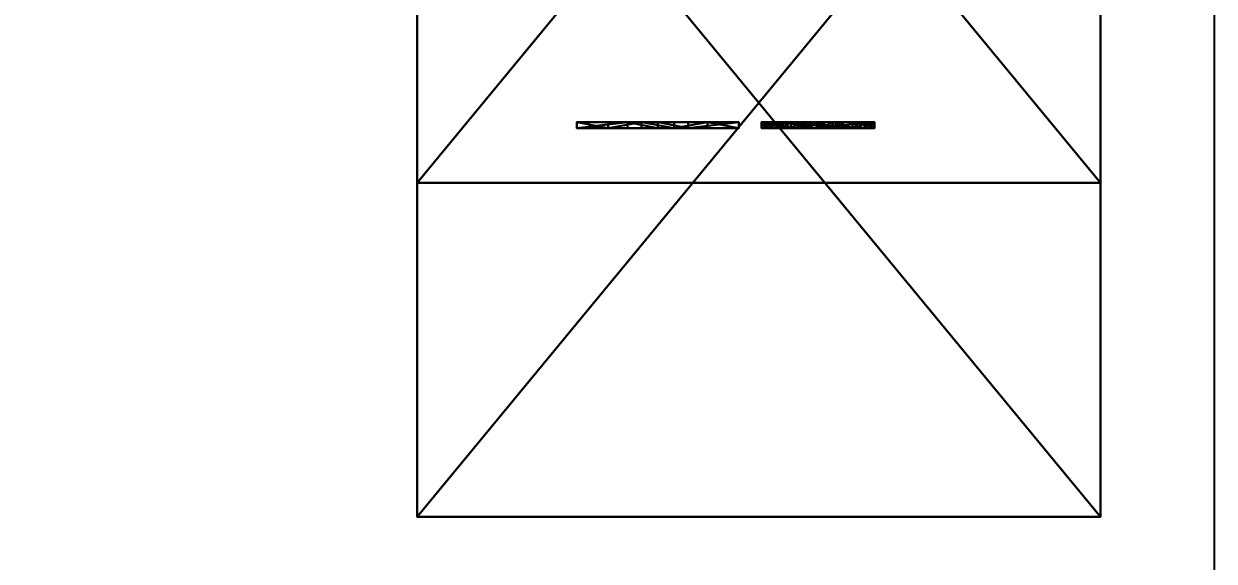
# Model space of a CAD drawing. Extents: x -4.3 to 2.7, y -5.9 to 5.2.
# Drawn here: x 2.3079 to 2.7, y 3.1388 to 3.3159 of the extents above; entities that cross this region are included whole.
import ezdxf

# ---------------------------------------------------------------- set-up
doc = ezdxf.new("R2010")
doc.units = 0
doc.header["$LTSCALE"] = 0.0254
doc.layers.get('0').update_dxf_attribs({"linetype": 'CONTINUOUS'})
doc.layers.get('DEFPOINTS').update_dxf_attribs({"linetype": 'CONTINUOUS'})
for name, color, linetype in [('C__CROWN_', 22, 'CONTINUOUS'), ('M__MIDDLE_', 32, 'CONTINUOUS'), ('ROOM', 252, 'CONTINUOUS')]:
    doc.layers.add(name, color=color, linetype=linetype)
doc.styles.add('TAHOMA', font='')
doc.styles.get('TAHOMA').set_extended_font_data('Tahoma')
doc.dimstyles.new('DIMSTYLE1', dxfattribs={"dimtxt": 0.211521, "dimasz": 0.0127, "dimexe": 0.0127, "dimexo": 0.0127, "dimgap": 0.00254, "dimtad": 0, "dimtih": 1, "dimtoh": 1, "dimdec": 3, "dimzin": 0, "dimtxsty": 'TAHOMA', "dimblk": 'ARCHTICK', "dimcen": 0.09, "dimazin": 3, "dimtfac": 1, "dimtdec": 4, "dimtofl": 0, "dimtmove": 0, "dimatfit": 3, "dimtolj": 1, "dimtzin": 0})

# ---------------------------------------------------------------- blocks, each defined once
blk = doc.blocks.new('GROUPE69_1')
at = {"color": 0}
for p, q in [((0, 0), (0, 0.05535)), ((0, 0.05535), (0.01673, 0.05535)), ((0, 0, 0.002), (0, 0.05535, 0.002)), ((0, 0.05535, 0.002), (0.01673, 0.05535, 0.002)), ((0, 0), (0, 0.05535)), ((0, 0, 0.002), (0, 0.05535, 0.002)), ((0, 0.05535), (0, 0.05535, 0.002)), ((0, 0.05535), (0.01673, 0.05535)), ((0, 0.05535), (0, 0.05535, 0.002)), ((0, 0.05535, 0.002), (0.01673, 0.05535, 0.002)), ((0.01673, 0.05535), (0.02677, 0.01759)), ((0.01673, 0.05535, 0.002), (0.02677, 0.01759, 0.002)), ((0.01673, 0.05535), (0.01673, 0.05535, 0.002)), ((0.01673, 0.05535), (0.02677, 0.01759)), ((0.01673, 0.05535), (0.01673, 0.05535, 0.002)), ((0.01673, 0.05535, 0.002), (0.02677, 0.01759, 0.002)), ((0.02677, 0.01759), (0.0367, 0.05535)), ((0.02677, 0.01759, 0.002), (0.0367, 0.05535, 0.002)), ((0.02677, 0.01759), (0.0367, 0.05535)), ((0.02677, 0.01759, 0.002), (0.0367, 0.05535, 0.002)), ((0.0367, 0.05535), (0.05346, 0.05535)), ((0.0367, 0.05535, 0.002), (0.05346, 0.05535, 0.002)), ((0.0367, 0.05535), (0.0367, 0.05535, 0.002)), ((0.0367, 0.05535), (0.05346, 0.05535)), ((0.0367, 0.05535), (0.0367, 0.05535, 0.002)), ((0.0367, 0.05535, 0.002), (0.05346, 0.05535, 0.002)), ((0.05346, 0.05535), (0.05346, 0)), ((0.05346, 0.05535, 0.002), (0.05346, 0, 0.002)), ((0.05346, 0.05535), (0.05346, 0.05535, 0.002)), ((0.05346, 0.05535), (0.05346, 0)), ((0.05346, 0.05535), (0.05346, 0.05535, 0.002)), ((0.05346, 0.05535, 0.002), (0.05346, 0, 0.002)), ((0.0805, 0.05558), (0.0805, 0.05558, 0.002)), ((0.0805, 0.05558), (0.0805, 0.05558, 0.002)), ((0.08437, 0.0553), (0.08437, 0.0553, 0.002)), ((0.08437, 0.0553), (0.08437, 0.0553, 0.002)), ((0.06804, 0.05176), (0.06804, 0.05176, 0.002)), ((0.06804, 0.05176), (0.06804, 0.05176, 0.002)), ((0.07068, 0.05343), (0.07068, 0.05343, 0.002)), ((0.07068, 0.05343), (0.07068, 0.05343, 0.002)), ((0.07364, 0.05462), (0.07364, 0.05462, 0.002)), ((0.07364, 0.05462), (0.07364, 0.05462, 0.002)), ((0.08781, 0.05447), (0.08781, 0.05447, 0.002)), ((0.08781, 0.05447), (0.08781, 0.05447, 0.002)), ((0.09081, 0.05309), (0.09081, 0.05309, 0.002)), ((0.09081, 0.05309), (0.09081, 0.05309, 0.002)), ((0.09337, 0.05116), (0.09337, 0.05116, 0.002)), ((0.09337, 0.05116), (0.09337, 0.05116, 0.002)), ((0.0658, 0.04955), (0.0658, 0.04955, 0.002)), ((0.0658, 0.04955), (0.0658, 0.04955, 0.002)), ((0.09542, 0.04882), (0.09542, 0.04882, 0.002)), ((0.09542, 0.04882), (0.09542, 0.04882, 0.002)), ((0.02133, 0), (0.01038, 0.04357)), ((0.01038, 0.04357), (0.01038, 0)), ((0.01038, 0.04357, 0.002), (0.01038, 0, 0.002)), ((0.02133, 0, 0.002), (0.01038, 0.04357, 0.002)), ((0.02133, 0), (0.01038, 0.04357)), ((0.02133, 0, 0.002), (0.01038, 0.04357, 0.002)), ((0.01038, 0.04357), (0.01038, 0.04357, 0.002)), ((0.01038, 0.04357), (0.01038, 0)), ((0.01038, 0.04357), (0.01038, 0.04357, 0.002)), ((0.01038, 0.04357, 0.002), (0.01038, 0, 0.002)), ((0.04308, 0.04357), (0.03209, 0)), ((0.04308, 0.04357, 0.002), (0.03209, 0, 0.002)), ((0.04308, 0.04357), (0.03209, 0)), ((0.04308, 0.04357, 0.002), (0.03209, 0, 0.002)), ((0.04308, 0), (0.04308, 0.04357)), ((0.04308, 0, 0.002), (0.04308, 0.04357, 0.002)), ((0.04308, 0), (0.04308, 0.04357)), ((0.04308, 0, 0.002), (0.04308, 0.04357, 0.002)), ((0.04308, 0.04357), (0.04308, 0.04357, 0.002)), ((0.04308, 0.04357), (0.04308, 0.04357, 0.002)), ((0.06283, 0.04326), (0.06283, 0.04326, 0.002)), ((0.06283, 0.04326), (0.06283, 0.04326, 0.002)), ((0.06406, 0.04671), (0.06406, 0.04671, 0.002)), ((0.06406, 0.04671), (0.06406, 0.04671, 0.002)), ((0.07495, 0.04478), (0.07495, 0.04478, 0.002)), ((0.07495, 0.04478), (0.07495, 0.04478, 0.002)), ((0.07725, 0.04628), (0.07725, 0.04628, 0.002)), ((0.07725, 0.04628), (0.07725, 0.04628, 0.002)), ((0.08023, 0.04678), (0.08023, 0.04678, 0.002)), ((0.08023, 0.04678), (0.08023, 0.04678, 0.002)), ((0.08323, 0.0463), (0.08323, 0.0463, 0.002)), ((0.08323, 0.0463), (0.08323, 0.0463, 0.002)), ((0.0855, 0.04487), (0.0855, 0.04487, 0.002)), ((0.0855, 0.04487), (0.0855, 0.04487, 0.002)), ((0.09688, 0.0462), (0.09688, 0.0462, 0.002)), ((0.09688, 0.0462), (0.09688, 0.0462, 0.002)), ((0.09776, 0.04332), (0.09776, 0.04332, 0.002)), ((0.09776, 0.04332), (0.09776, 0.04332, 0.002)), ((0.0734, 0.04212), (0.0734, 0.04212, 0.002)), ((0.0734, 0.04212), (0.0734, 0.04212, 0.002)), ((0.08693, 0.04256), (0.08693, 0.04256, 0.002)), ((0.08693, 0.04256), (0.08693, 0.04256, 0.002)), ((0.08741, 0.03942), (0.08741, 0.03942, 0.002)), ((0.08741, 0.03942), (0.08741, 0.03942, 0.002)), ((0.09805, 0.04017), (0.09805, 0.04017, 0.002)), ((0.09805, 0.04017), (0.09805, 0.04017, 0.002)), ((0.07268, 0.03813), (0.06211, 0.03919)), ((0.07268, 0.03813, 0.002), (0.06211, 0.03919, 0.002)), ((0.07268, 0.03813), (0.06211, 0.03919)), ((0.07268, 0.03813, 0.002), (0.06211, 0.03919, 0.002)), ((0.06211, 0.03919), (0.06211, 0.03919, 0.002)), ((0.06211, 0.03919), (0.06211, 0.03919, 0.002)), ((0.07268, 0.03813), (0.07268, 0.03813, 0.002)), ((0.07268, 0.03813), (0.07268, 0.03813, 0.002)), ((0.08686, 0.03619), (0.08686, 0.03619, 0.002)), ((0.08686, 0.03619), (0.08686, 0.03619, 0.002)), ((0.09772, 0.03652), (0.09772, 0.03652, 0.002)), ((0.09772, 0.03652), (0.09772, 0.03652, 0.002)), ((0.08522, 0.03292), (0.08522, 0.03292, 0.002)), ((0.08522, 0.03292), (0.08522, 0.03292, 0.002)), ((0.09671, 0.03306), (0.09671, 0.03306, 0.002)), ((0.09671, 0.03306), (0.09671, 0.03306, 0.002)), ((0.09498, 0.0296), (0.09498, 0.0296, 0.002)), ((0.09498, 0.0296), (0.09498, 0.0296, 0.002)), ((0.07642, 0.02386), (0.07642, 0.02386, 0.002)), ((0.07642, 0.02386), (0.07642, 0.02386, 0.002)), ((0.09246, 0.02598), (0.09246, 0.02598, 0.002)), ((0.09246, 0.02598), (0.09246, 0.02598, 0.002)), ((0.02677, 0.01759), (0.02677, 0.01759, 0.002)), ((0.02677, 0.01759), (0.02677, 0.01759, 0.002)), ((0.06898, 0.01641), (0.06898, 0.01641, 0.002)), ((0.06898, 0.01641), (0.06898, 0.01641, 0.002)), ((0.08552, 0.01892), (0.08552, 0.01892, 0.002)), ((0.08552, 0.01892), (0.08552, 0.01892, 0.002)), ((0.07916, 0.0128), (0.07916, 0.0128, 0.002)), ((0.07916, 0.0128), (0.07916, 0.0128, 0.002)), ((0.06449, 0.01059), (0.06449, 0.01059, 0.002)), ((0.06449, 0.01059), (0.06449, 0.01059, 0.002)), ((0.07698, 0.00985), (0.09805, 0.00985)), ((0.07698, 0.00985, 0.002), (0.09805, 0.00985, 0.002)), ((0.07698, 0.00985), (0.07698, 0.00985, 0.002)), ((0.07698, 0.00985), (0.09805, 0.00985)), ((0.07698, 0.00985), (0.07698, 0.00985, 0.002)), ((0.07698, 0.00985, 0.002), (0.09805, 0.00985, 0.002)), ((0.09805, 0.00985), (0.09805, 0)), ((0.09805, 0.00985, 0.002), (0.09805, 0, 0.002)), ((0.09805, 0.00985), (0.09805, 0)), ((0.09805, 0.00985), (0.09805, 0.00985, 0.002)), ((0.09805, 0.00985, 0.002), (0.09805, 0, 0.002)), ((0.09805, 0.00985), (0.09805, 0.00985, 0.002)), ((0.06207, 0.00544), (0.06207, 0.00544, 0.002)), ((0.06207, 0.00544), (0.06207, 0.00544, 0.002)), ((0.01038, 0), (0, 0)), ((0.01038, 0, 0.002), (0, 0, 0.002)), ((0, 0), (0, 0, 0.002)), ((0.01038, 0), (0, 0)), ((0.01038, 0, 0.002), (0, 0, 0.002)), ((0, 0), (0, 0, 0.002)), ((0.01038, 0), (0.01038, 0, 0.002)), ((0.01038, 0), (0.01038, 0, 0.002)), ((0.03209, 0), (0.02133, 0)), ((0.03209, 0, 0.002), (0.02133, 0, 0.002)), ((0.03209, 0), (0.02133, 0)), ((0.03209, 0, 0.002), (0.02133, 0, 0.002)), ((0.02133, 0), (0.02133, 0, 0.002)), ((0.02133, 0), (0.02133, 0, 0.002)), ((0.03209, 0), (0.03209, 0, 0.002)), ((0.03209, 0), (0.03209, 0, 0.002)), ((0.05346, 0), (0.04308, 0)), ((0.05346, 0, 0.002), (0.04308, 0, 0.002)), ((0.05346, 0), (0.04308, 0)), ((0.05346, 0, 0.002), (0.04308, 0, 0.002)), ((0.04308, 0), (0.04308, 0, 0.002)), ((0.04308, 0), (0.04308, 0, 0.002)), ((0.05346, 0), (0.05346, 0, 0.002)), ((0.05346, 0), (0.05346, 0, 0.002)), ((0.09805, 0), (0.06086, 0)), ((0.09805, 0, 0.002), (0.06086, 0, 0.002)), ((0.09805, 0), (0.06086, 0)), ((0.09805, 0, 0.002), (0.06086, 0, 0.002)), ((0.06086, 0), (0.06086, 0, 0.002)), ((0.06086, 0), (0.06086, 0, 0.002)), ((0.09805, 0), (0.09805, 0, 0.002)), ((0.09805, 0), (0.09805, 0, 0.002))]:
    blk.add_line(p, q, dxfattribs=at)
at = {"color": 28}
mesh = blk.add_polyface(dxfattribs=at)
corners = [(0, 0.05535), (0.01038, 0.04357), (0, 0), (0.01673, 0.05535), (0.02133, 0), (0.02677, 0.01759), (0.03209, 0), (0.0367, 0.05535), (0.04308, 0.04357), (0.05346, 0.05535), (0.04308, 0), (0.05346, 0), (0.01038, 0)]
mesh.append_faces([[corners[k] for k in face] for face in [(10, 9, 11)]], dxfattribs={"vtx0": -1, "color": 28})
mesh.append_faces([[corners[k] for k in face] for face in [(0, 1, 2), (1, 3, 4), (4, 5, 6), (6, 7, 8), (8, 9, 10)]], dxfattribs={"vtx0": -1, "vtx1": -1, "color": 28})
mesh.append_faces([[corners[k] for k in face] for face in [(1, 0, 3), (4, 3, 5), (6, 5, 7), (8, 7, 9)]], dxfattribs={"vtx0": -1, "vtx2": -1, "color": 28})
mesh.append_faces([[corners[k] for k in face] for face in [(12, 2, 1)]], dxfattribs={"vtx1": -1, "color": 28})
mesh = blk.add_polyface(dxfattribs=at)
corners = [(0.05346, 0, 0.002), (0.04308, 0.04357, 0.002), (0.04308, 0, 0.002), (0.01038, 0, 0.002), (0, 0.05535, 0.002), (0, 0, 0.002), (0.01038, 0.04357, 0.002), (0.01673, 0.05535, 0.002), (0.02133, 0, 0.002), (0.02677, 0.01759, 0.002), (0.03209, 0, 0.002), (0.0367, 0.05535, 0.002), (0.05346, 0.05535, 0.002)]
mesh.append_faces([[corners[k] for k in face] for face in [(0, 1, 2), (3, 4, 5)]], dxfattribs={"vtx0": -1, "color": 28})
mesh.append_faces([[corners[k] for k in face] for face in [(4, 6, 7), (7, 8, 9), (9, 10, 11), (11, 1, 12), (12, 1, 0)]], dxfattribs={"vtx0": -1, "vtx1": -1, "color": 28})
mesh.append_faces([[corners[k] for k in face] for face in [(4, 3, 6), (7, 6, 8), (9, 8, 10), (11, 10, 1)]], dxfattribs={"vtx0": -1, "vtx2": -1, "color": 28})
mesh = blk.add_polyface(dxfattribs=at)
corners = [(0, 0.05535, 0.002), (0, 0), (0, 0, 0.002), (0, 0.05535)]
mesh.append_faces([[corners[k] for k in face] for face in [(0, 1, 2), (1, 0, 3)]], dxfattribs={"vtx0": -1, "color": 28})
mesh = blk.add_polyface(dxfattribs=at)
corners = [(0, 0.05535, 0.002), (0.01673, 0.05535), (0, 0.05535), (0.01673, 0.05535, 0.002)]
mesh.append_faces([[corners[k] for k in face] for face in [(0, 1, 2), (1, 0, 3)]], dxfattribs={"vtx0": -1, "color": 28})
mesh = blk.add_polyface(dxfattribs=at)
corners = [(0.01673, 0.05535), (0.02677, 0.01759, 0.002), (0.02677, 0.01759), (0.01673, 0.05535, 0.002)]
mesh.append_faces([[corners[k] for k in face] for face in [(0, 1, 2), (1, 0, 3)]], dxfattribs={"vtx0": -1, "color": 28})
mesh = blk.add_polyface(dxfattribs=at)
corners = [(0.0367, 0.05535, 0.002), (0.02677, 0.01759), (0.02677, 0.01759, 0.002), (0.0367, 0.05535)]
mesh.append_faces([[corners[k] for k in face] for face in [(0, 1, 2), (1, 0, 3)]], dxfattribs={"vtx0": -1, "color": 28})
mesh = blk.add_polyface(dxfattribs=at)
corners = [(0.0367, 0.05535, 0.002), (0.05346, 0.05535), (0.0367, 0.05535), (0.05346, 0.05535, 0.002)]
mesh.append_faces([[corners[k] for k in face] for face in [(0, 1, 2), (1, 0, 3)]], dxfattribs={"vtx0": -1, "color": 28})
mesh = blk.add_polyface(dxfattribs=at)
corners = [(0.05346, 0.05535), (0.05346, 0, 0.002), (0.05346, 0), (0.05346, 0.05535, 0.002)]
mesh.append_faces([[corners[k] for k in face] for face in [(0, 1, 2), (1, 0, 3)]], dxfattribs={"vtx0": -1, "color": 28})
mesh = blk.add_polyface(dxfattribs=at)
corners = [(0.06283, 0.04326), (0.07268, 0.03813), (0.06211, 0.03919), (0.06406, 0.04671), (0.0658, 0.04955), (0.06804, 0.05176), (0.07068, 0.05343), (0.07364, 0.05462), (0.0734, 0.04212), (0.07495, 0.04478), (0.0805, 0.05558), (0.07725, 0.04628), (0.08023, 0.04678), (0.08323, 0.0463), (0.08437, 0.0553), (0.0855, 0.04487), (0.08781, 0.05447), (0.08693, 0.04256), (0.08741, 0.03942), (0.08522, 0.03292), (0.07698, 0.00985), (0.07642, 0.02386), (0.07916, 0.0128), (0.08552, 0.01892), (0.08686, 0.03619), (0.09246, 0.02598), (0.09081, 0.05309), (0.09337, 0.05116), (0.09498, 0.0296), (0.09542, 0.04882), (0.09671, 0.03306), (0.09688, 0.0462), (0.09772, 0.03652), (0.09776, 0.04332), (0.09805, 0.04017), (0.06207, 0.00544), (0.09805, 0), (0.06086, 0), (0.06449, 0.01059), (0.06898, 0.01641), (0.09805, 0.00985)]
mesh.append_faces([[corners[k] for k in face] for face in [(0, 1, 2), (32, 33, 34), (35, 36, 37), (36, 20, 40)]], dxfattribs={"vtx0": -1, "color": 28})
mesh.append_faces([[corners[k] for k in face] for face in [(1, 7, 8), (8, 7, 9), (9, 10, 11), (11, 10, 12), (12, 10, 13), (13, 14, 15), (15, 16, 17), (17, 16, 18), (19, 20, 21), (20, 19, 22), (22, 19, 23), (23, 24, 25), (25, 27, 28), (28, 29, 30), (30, 31, 32)]], dxfattribs={"vtx0": -1, "vtx1": -1, "color": 28})
mesh.append_faces([[corners[k] for k in face] for face in [(25, 18, 16), (36, 38, 20)]], dxfattribs={"vtx0": -1, "vtx1": -1, "vtx2": -1, "color": 28})
mesh.append_faces([[corners[k] for k in face] for face in [(1, 0, 3), (1, 3, 4), (1, 4, 5), (1, 5, 6), (1, 6, 7), (9, 7, 10), (13, 10, 14), (15, 14, 16), (23, 19, 24), (25, 24, 18), (25, 16, 26), (25, 26, 27), (28, 27, 29), (30, 29, 31), (32, 31, 33), (36, 35, 38), (20, 38, 39), (20, 39, 21)]], dxfattribs={"vtx0": -1, "vtx2": -1, "color": 28})
mesh = blk.add_polyface(dxfattribs=at)
corners = [(0.09805, 0, 0.002), (0.06207, 0.00544, 0.002), (0.06086, 0, 0.002), (0.06449, 0.01059, 0.002), (0.07698, 0.00985, 0.002), (0.06898, 0.01641, 0.002), (0.07642, 0.02386, 0.002), (0.09805, 0.00985, 0.002), (0.08522, 0.03292, 0.002), (0.07916, 0.0128, 0.002), (0.08552, 0.01892, 0.002), (0.08686, 0.03619, 0.002), (0.09246, 0.02598, 0.002), (0.08741, 0.03942, 0.002), (0.08781, 0.05447, 0.002), (0.09081, 0.05309, 0.002), (0.09337, 0.05116, 0.002), (0.09498, 0.0296, 0.002), (0.09542, 0.04882, 0.002), (0.09671, 0.03306, 0.002), (0.09688, 0.0462, 0.002), (0.09772, 0.03652, 0.002), (0.09776, 0.04332, 0.002), (0.09805, 0.04017, 0.002), (0.07268, 0.03813, 0.002), (0.06283, 0.04326, 0.002), (0.06211, 0.03919, 0.002), (0.06406, 0.04671, 0.002), (0.0658, 0.04955, 0.002), (0.06804, 0.05176, 0.002), (0.07068, 0.05343, 0.002), (0.07364, 0.05462, 0.002), (0.0734, 0.04212, 0.002), (0.07495, 0.04478, 0.002), (0.0805, 0.05558, 0.002), (0.07725, 0.04628, 0.002), (0.08023, 0.04678, 0.002), (0.08323, 0.0463, 0.002), (0.08437, 0.0553, 0.002), (0.0855, 0.04487, 0.002), (0.08693, 0.04256, 0.002)]
mesh.append_faces([[corners[k] for k in face] for face in [(0, 1, 2), (4, 0, 7), (22, 21, 23), (24, 25, 26)]], dxfattribs={"vtx0": -1, "color": 28})
mesh.append_faces([[corners[k] for k in face] for face in [(1, 0, 3), (3, 4, 5), (5, 4, 6), (8, 10, 11), (11, 12, 13), (14, 12, 15), (15, 12, 16), (16, 17, 18), (18, 19, 20), (20, 21, 22), (25, 24, 27), (27, 24, 28), (28, 24, 29), (29, 24, 30), (30, 24, 31), (31, 33, 34), (34, 37, 38), (38, 39, 14)]], dxfattribs={"vtx0": -1, "vtx1": -1, "color": 28})
mesh.append_faces([[corners[k] for k in face] for face in [(3, 0, 4), (13, 12, 14)]], dxfattribs={"vtx0": -1, "vtx1": -1, "vtx2": -1, "color": 28})
mesh.append_faces([[corners[k] for k in face] for face in [(4, 8, 6), (8, 4, 9), (8, 9, 10), (11, 10, 12), (16, 12, 17), (18, 17, 19), (20, 19, 21), (31, 24, 32), (31, 32, 33), (34, 33, 35), (34, 35, 36), (34, 36, 37), (38, 37, 39), (14, 39, 40), (14, 40, 13)]], dxfattribs={"vtx0": -1, "vtx2": -1, "color": 28})
mesh = blk.add_polyface(dxfattribs=at)
corners = [(0.07364, 0.05462, 0.002), (0.0805, 0.05558), (0.07364, 0.05462), (0.0805, 0.05558, 0.002)]
mesh.append_faces([[corners[k] for k in face] for face in [(0, 1, 2), (1, 0, 3)]], dxfattribs={"vtx0": -1, "color": 28})
mesh = blk.add_polyface(dxfattribs=at)
corners = [(0.0805, 0.05558, 0.002), (0.08437, 0.0553), (0.0805, 0.05558), (0.08437, 0.0553, 0.002)]
mesh.append_faces([[corners[k] for k in face] for face in [(0, 1, 2), (1, 0, 3)]], dxfattribs={"vtx0": -1, "color": 28})
mesh = blk.add_polyface(dxfattribs=at)
corners = [(0.08437, 0.0553, 0.002), (0.08781, 0.05447), (0.08437, 0.0553), (0.08781, 0.05447, 0.002)]
mesh.append_faces([[corners[k] for k in face] for face in [(0, 1, 2), (1, 0, 3)]], dxfattribs={"vtx0": -1, "color": 28})
mesh = blk.add_polyface(dxfattribs=at)
corners = [(0.0658, 0.04955, 0.002), (0.06804, 0.05176), (0.0658, 0.04955), (0.06804, 0.05176, 0.002)]
mesh.append_faces([[corners[k] for k in face] for face in [(0, 1, 2), (1, 0, 3)]], dxfattribs={"vtx0": -1, "color": 28})
mesh = blk.add_polyface(dxfattribs=at)
corners = [(0.06804, 0.05176, 0.002), (0.07068, 0.05343), (0.06804, 0.05176), (0.07068, 0.05343, 0.002)]
mesh.append_faces([[corners[k] for k in face] for face in [(0, 1, 2), (1, 0, 3)]], dxfattribs={"vtx0": -1, "color": 28})
mesh = blk.add_polyface(dxfattribs=at)
corners = [(0.07068, 0.05343, 0.002), (0.07364, 0.05462), (0.07068, 0.05343), (0.07364, 0.05462, 0.002)]
mesh.append_faces([[corners[k] for k in face] for face in [(0, 1, 2), (1, 0, 3)]], dxfattribs={"vtx0": -1, "color": 28})
mesh = blk.add_polyface(dxfattribs=at)
corners = [(0.08781, 0.05447, 0.002), (0.09081, 0.05309), (0.08781, 0.05447), (0.09081, 0.05309, 0.002)]
mesh.append_faces([[corners[k] for k in face] for face in [(0, 1, 2), (1, 0, 3)]], dxfattribs={"vtx0": -1, "color": 28})
mesh = blk.add_polyface(dxfattribs=at)
corners = [(0.09081, 0.05309, 0.002), (0.09337, 0.05116), (0.09081, 0.05309), (0.09337, 0.05116, 0.002)]
mesh.append_faces([[corners[k] for k in face] for face in [(0, 1, 2), (1, 0, 3)]], dxfattribs={"vtx0": -1, "color": 28})
mesh = blk.add_polyface(dxfattribs=at)
corners = [(0.09337, 0.05116), (0.09542, 0.04882, 0.002), (0.09542, 0.04882), (0.09337, 0.05116, 0.002)]
mesh.append_faces([[corners[k] for k in face] for face in [(0, 1, 2), (1, 0, 3)]], dxfattribs={"vtx0": -1, "color": 28})
mesh = blk.add_polyface(dxfattribs=at)
corners = [(0.0658, 0.04955, 0.002), (0.06406, 0.04671), (0.06406, 0.04671, 0.002), (0.0658, 0.04955)]
mesh.append_faces([[corners[k] for k in face] for face in [(0, 1, 2), (1, 0, 3)]], dxfattribs={"vtx0": -1, "color": 28})
mesh = blk.add_polyface(dxfattribs=at)
corners = [(0.09542, 0.04882), (0.09688, 0.0462, 0.002), (0.09688, 0.0462), (0.09542, 0.04882, 0.002)]
mesh.append_faces([[corners[k] for k in face] for face in [(0, 1, 2), (1, 0, 3)]], dxfattribs={"vtx0": -1, "color": 28})
mesh = blk.add_polyface(dxfattribs=at)
corners = [(0.01038, 0.04357, 0.002), (0.02133, 0), (0.02133, 0, 0.002), (0.01038, 0.04357)]
mesh.append_faces([[corners[k] for k in face] for face in [(0, 1, 2), (1, 0, 3)]], dxfattribs={"vtx0": -1, "color": 28})
mesh = blk.add_polyface(dxfattribs=at)
corners = [(0.01038, 0.04357), (0.01038, 0, 0.002), (0.01038, 0), (0.01038, 0.04357, 0.002)]
mesh.append_faces([[corners[k] for k in face] for face in [(0, 1, 2), (1, 0, 3)]], dxfattribs={"vtx0": -1, "color": 28})
mesh = blk.add_polyface(dxfattribs=at)
corners = [(0.04308, 0.04357), (0.03209, 0, 0.002), (0.03209, 0), (0.04308, 0.04357, 0.002)]
mesh.append_faces([[corners[k] for k in face] for face in [(0, 1, 2), (1, 0, 3)]], dxfattribs={"vtx0": -1, "color": 28})
mesh = blk.add_polyface(dxfattribs=at)
corners = [(0.04308, 0.04357, 0.002), (0.04308, 0), (0.04308, 0, 0.002), (0.04308, 0.04357)]
mesh.append_faces([[corners[k] for k in face] for face in [(0, 1, 2), (1, 0, 3)]], dxfattribs={"vtx0": -1, "color": 28})
mesh = blk.add_polyface(dxfattribs=at)
corners = [(0.06283, 0.04326, 0.002), (0.06211, 0.03919), (0.06211, 0.03919, 0.002), (0.06283, 0.04326)]
mesh.append_faces([[corners[k] for k in face] for face in [(0, 1, 2), (1, 0, 3)]], dxfattribs={"vtx0": -1, "color": 28})
mesh = blk.add_polyface(dxfattribs=at)
corners = [(0.06406, 0.04671, 0.002), (0.06283, 0.04326), (0.06283, 0.04326, 0.002), (0.06406, 0.04671)]
mesh.append_faces([[corners[k] for k in face] for face in [(0, 1, 2), (1, 0, 3)]], dxfattribs={"vtx0": -1, "color": 28})
mesh = blk.add_polyface(dxfattribs=at)
corners = [(0.07495, 0.04478), (0.0734, 0.04212, 0.002), (0.0734, 0.04212), (0.07495, 0.04478, 0.002)]
mesh.append_faces([[corners[k] for k in face] for face in [(0, 1, 2), (1, 0, 3)]], dxfattribs={"vtx0": -1, "color": 28})
mesh = blk.add_polyface(dxfattribs=at)
corners = [(0.07725, 0.04628, 0.002), (0.07495, 0.04478), (0.07725, 0.04628), (0.07495, 0.04478, 0.002)]
mesh.append_faces([[corners[k] for k in face] for face in [(0, 1, 2), (1, 0, 3)]], dxfattribs={"vtx0": -1, "color": 28})
mesh = blk.add_polyface(dxfattribs=at)
corners = [(0.08023, 0.04678, 0.002), (0.07725, 0.04628), (0.08023, 0.04678), (0.07725, 0.04628, 0.002)]
mesh.append_faces([[corners[k] for k in face] for face in [(0, 1, 2), (1, 0, 3)]], dxfattribs={"vtx0": -1, "color": 28})
mesh = blk.add_polyface(dxfattribs=at)
corners = [(0.08323, 0.0463, 0.002), (0.08023, 0.04678), (0.08323, 0.0463), (0.08023, 0.04678, 0.002)]
mesh.append_faces([[corners[k] for k in face] for face in [(0, 1, 2), (1, 0, 3)]], dxfattribs={"vtx0": -1, "color": 28})
mesh = blk.add_polyface(dxfattribs=at)
corners = [(0.0855, 0.04487, 0.002), (0.08323, 0.0463), (0.0855, 0.04487), (0.08323, 0.0463, 0.002)]
mesh.append_faces([[corners[k] for k in face] for face in [(0, 1, 2), (1, 0, 3)]], dxfattribs={"vtx0": -1, "color": 28})
mesh = blk.add_polyface(dxfattribs=at)
corners = [(0.0855, 0.04487, 0.002), (0.08693, 0.04256), (0.08693, 0.04256, 0.002), (0.0855, 0.04487)]
mesh.append_faces([[corners[k] for k in face] for face in [(0, 1, 2), (1, 0, 3)]], dxfattribs={"vtx0": -1, "color": 28})
mesh = blk.add_polyface(dxfattribs=at)
corners = [(0.09688, 0.0462), (0.09776, 0.04332, 0.002), (0.09776, 0.04332), (0.09688, 0.0462, 0.002)]
mesh.append_faces([[corners[k] for k in face] for face in [(0, 1, 2), (1, 0, 3)]], dxfattribs={"vtx0": -1, "color": 28})
mesh = blk.add_polyface(dxfattribs=at)
corners = [(0.09776, 0.04332), (0.09805, 0.04017, 0.002), (0.09805, 0.04017), (0.09776, 0.04332, 0.002)]
mesh.append_faces([[corners[k] for k in face] for face in [(0, 1, 2), (1, 0, 3)]], dxfattribs={"vtx0": -1, "color": 28})
mesh = blk.add_polyface(dxfattribs=at)
corners = [(0.0734, 0.04212), (0.07268, 0.03813, 0.002), (0.07268, 0.03813), (0.0734, 0.04212, 0.002)]
mesh.append_faces([[corners[k] for k in face] for face in [(0, 1, 2), (1, 0, 3)]], dxfattribs={"vtx0": -1, "color": 28})
mesh = blk.add_polyface(dxfattribs=at)
corners = [(0.08741, 0.03942, 0.002), (0.08686, 0.03619), (0.08686, 0.03619, 0.002), (0.08741, 0.03942)]
mesh.append_faces([[corners[k] for k in face] for face in [(0, 1, 2), (1, 0, 3)]], dxfattribs={"vtx0": -1, "color": 28})
mesh = blk.add_polyface(dxfattribs=at)
corners = [(0.08693, 0.04256, 0.002), (0.08741, 0.03942), (0.08741, 0.03942, 0.002), (0.08693, 0.04256)]
mesh.append_faces([[corners[k] for k in face] for face in [(0, 1, 2), (1, 0, 3)]], dxfattribs={"vtx0": -1, "color": 28})
mesh = blk.add_polyface(dxfattribs=at)
corners = [(0.09805, 0.04017), (0.09772, 0.03652, 0.002), (0.09772, 0.03652), (0.09805, 0.04017, 0.002)]
mesh.append_faces([[corners[k] for k in face] for face in [(0, 1, 2), (1, 0, 3)]], dxfattribs={"vtx0": -1, "color": 28})
mesh = blk.add_polyface(dxfattribs=at)
corners = [(0.07268, 0.03813, 0.002), (0.06211, 0.03919), (0.07268, 0.03813), (0.06211, 0.03919, 0.002)]
mesh.append_faces([[corners[k] for k in face] for face in [(0, 1, 2), (1, 0, 3)]], dxfattribs={"vtx0": -1, "color": 28})
mesh = blk.add_polyface(dxfattribs=at)
corners = [(0.08686, 0.03619, 0.002), (0.08522, 0.03292), (0.08522, 0.03292, 0.002), (0.08686, 0.03619)]
mesh.append_faces([[corners[k] for k in face] for face in [(0, 1, 2), (1, 0, 3)]], dxfattribs={"vtx0": -1, "color": 28})
mesh = blk.add_polyface(dxfattribs=at)
corners = [(0.09772, 0.03652), (0.09671, 0.03306, 0.002), (0.09671, 0.03306), (0.09772, 0.03652, 0.002)]
mesh.append_faces([[corners[k] for k in face] for face in [(0, 1, 2), (1, 0, 3)]], dxfattribs={"vtx0": -1, "color": 28})
mesh = blk.add_polyface(dxfattribs=at)
corners = [(0.08522, 0.03292, 0.002), (0.07642, 0.02386), (0.07642, 0.02386, 0.002), (0.08522, 0.03292)]
mesh.append_faces([[corners[k] for k in face] for face in [(0, 1, 2), (1, 0, 3)]], dxfattribs={"vtx0": -1, "color": 28})
mesh = blk.add_polyface(dxfattribs=at)
corners = [(0.09671, 0.03306), (0.09498, 0.0296, 0.002), (0.09498, 0.0296), (0.09671, 0.03306, 0.002)]
mesh.append_faces([[corners[k] for k in face] for face in [(0, 1, 2), (1, 0, 3)]], dxfattribs={"vtx0": -1, "color": 28})
mesh = blk.add_polyface(dxfattribs=at)
corners = [(0.09498, 0.0296), (0.09246, 0.02598, 0.002), (0.09246, 0.02598), (0.09498, 0.0296, 0.002)]
mesh.append_faces([[corners[k] for k in face] for face in [(0, 1, 2), (1, 0, 3)]], dxfattribs={"vtx0": -1, "color": 28})
mesh = blk.add_polyface(dxfattribs=at)
corners = [(0.07642, 0.02386, 0.002), (0.06898, 0.01641), (0.06898, 0.01641, 0.002), (0.07642, 0.02386)]
mesh.append_faces([[corners[k] for k in face] for face in [(0, 1, 2), (1, 0, 3)]], dxfattribs={"vtx0": -1, "color": 28})
mesh = blk.add_polyface(dxfattribs=at)
corners = [(0.09246, 0.02598), (0.08552, 0.01892, 0.002), (0.08552, 0.01892), (0.09246, 0.02598, 0.002)]
mesh.append_faces([[corners[k] for k in face] for face in [(0, 1, 2), (1, 0, 3)]], dxfattribs={"vtx0": -1, "color": 28})
mesh = blk.add_polyface(dxfattribs=at)
corners = [(0.06898, 0.01641, 0.002), (0.06449, 0.01059), (0.06449, 0.01059, 0.002), (0.06898, 0.01641)]
mesh.append_faces([[corners[k] for k in face] for face in [(0, 1, 2), (1, 0, 3)]], dxfattribs={"vtx0": -1, "color": 28})
mesh = blk.add_polyface(dxfattribs=at)
corners = [(0.08552, 0.01892, 0.002), (0.07916, 0.0128), (0.08552, 0.01892), (0.07916, 0.0128, 0.002)]
mesh.append_faces([[corners[k] for k in face] for face in [(0, 1, 2), (1, 0, 3)]], dxfattribs={"vtx0": -1, "color": 28})
mesh = blk.add_polyface(dxfattribs=at)
corners = [(0.07916, 0.0128), (0.07698, 0.00985, 0.002), (0.07698, 0.00985), (0.07916, 0.0128, 0.002)]
mesh.append_faces([[corners[k] for k in face] for face in [(0, 1, 2), (1, 0, 3)]], dxfattribs={"vtx0": -1, "color": 28})
mesh = blk.add_polyface(dxfattribs=at)
corners = [(0.06449, 0.01059, 0.002), (0.06207, 0.00544), (0.06207, 0.00544, 0.002), (0.06449, 0.01059)]
mesh.append_faces([[corners[k] for k in face] for face in [(0, 1, 2), (1, 0, 3)]], dxfattribs={"vtx0": -1, "color": 28})
mesh = blk.add_polyface(dxfattribs=at)
corners = [(0.07698, 0.00985, 0.002), (0.09805, 0.00985), (0.07698, 0.00985), (0.09805, 0.00985, 0.002)]
mesh.append_faces([[corners[k] for k in face] for face in [(0, 1, 2), (1, 0, 3)]], dxfattribs={"vtx0": -1, "color": 28})
mesh = blk.add_polyface(dxfattribs=at)
corners = [(0.09805, 0.00985), (0.09805, 0, 0.002), (0.09805, 0), (0.09805, 0.00985, 0.002)]
mesh.append_faces([[corners[k] for k in face] for face in [(0, 1, 2), (1, 0, 3)]], dxfattribs={"vtx0": -1, "color": 28})
mesh = blk.add_polyface(dxfattribs=at)
corners = [(0.06207, 0.00544, 0.002), (0.06086, 0), (0.06086, 0, 0.002), (0.06207, 0.00544)]
mesh.append_faces([[corners[k] for k in face] for face in [(0, 1, 2), (1, 0, 3)]], dxfattribs={"vtx0": -1, "color": 28})
mesh = blk.add_polyface(dxfattribs=at)
corners = [(0.01038, 0, 0.002), (0, 0), (0.01038, 0), (0, 0, 0.002)]
mesh.append_faces([[corners[k] for k in face] for face in [(0, 1, 2), (1, 0, 3)]], dxfattribs={"vtx0": -1, "color": 28})
mesh = blk.add_polyface(dxfattribs=at)
corners = [(0.03209, 0, 0.002), (0.02133, 0), (0.03209, 0), (0.02133, 0, 0.002)]
mesh.append_faces([[corners[k] for k in face] for face in [(0, 1, 2), (1, 0, 3)]], dxfattribs={"vtx0": -1, "color": 28})
mesh = blk.add_polyface(dxfattribs=at)
corners = [(0.05346, 0, 0.002), (0.04308, 0), (0.05346, 0), (0.04308, 0, 0.002)]
mesh.append_faces([[corners[k] for k in face] for face in [(0, 1, 2), (1, 0, 3)]], dxfattribs={"vtx0": -1, "color": 28})
mesh = blk.add_polyface(dxfattribs=at)
corners = [(0.09805, 0, 0.002), (0.06086, 0), (0.09805, 0), (0.06086, 0, 0.002)]
mesh.append_faces([[corners[k] for k in face] for face in [(0, 1, 2), (1, 0, 3)]], dxfattribs={"vtx0": -1, "color": 28})
blk = doc.blocks.new('GROUPE_9')
at = {"layer": 'C__CROWN_', "color": 120}
for p, q in [((0, 0.273, 0.345), (0, 0, 0.345)), ((0, 0.273, 0.345), (0, 0.273)), ((0, 0.273), (0, 0)), ((0.225, 0.273, 0.345), (0, 0.273, 0.345)), ((0.225, 0.273), (0, 0.273)), ((0, 0.273, 0.345), (0, 0.273)), ((0, 0.273), (0, 0)), ((0.225, 0.273), (0, 0.273)), ((0.225, 0.273, 0.345), (0, 0.273, 0.345)), ((0, 0.273, 0.345), (0, 0, 0.345)), ((0.225, 0.273, 0.345), (0.225, 0.273)), ((0.225, 0), (0.225, 0.273)), ((0.225, 0, 0.345), (0.225, 0.273, 0.345)), ((0.225, 0), (0.225, 0.273)), ((0.225, 0.273, 0.345), (0.225, 0.273)), ((0.225, 0, 0.345), (0.225, 0.273, 0.345)), ((0, 0, 0.345), (0.225, 0, 0.345)), ((0, 0, 0.345), (0, 0)), ((0, 0), (0.225, 0)), ((0, 0, 0.345), (0, 0)), ((0, 0), (0.225, 0)), ((0, 0, 0.345), (0.225, 0, 0.345)), ((0.225, 0, 0.345), (0.225, 0)), ((0.225, 0, 0.345), (0.225, 0))]:
    blk.add_line(p, q, dxfattribs=at)
mesh = blk.add_polyface(dxfattribs=at)
corners = [(0, 0.273, 0.345), (0, 0), (0, 0, 0.345), (0, 0.273)]
mesh.append_faces([[corners[k] for k in face] for face in [(0, 1, 2), (1, 0, 3)]], dxfattribs={"vtx0": -1, "color": 120})
mesh = blk.add_polyface(dxfattribs=at)
corners = [(0, 0.273, 0.345), (0.225, 0.273), (0, 0.273), (0.225, 0.273, 0.345)]
mesh.append_faces([[corners[k] for k in face] for face in [(0, 1, 2), (1, 0, 3)]], dxfattribs={"vtx0": -1, "color": 120})
mesh = blk.add_polyface(dxfattribs=at)
corners = [(0.225, 0.273), (0, 0), (0, 0.273), (0.225, 0)]
mesh.append_faces([[corners[k] for k in face] for face in [(0, 1, 2), (1, 0, 3)]], dxfattribs={"vtx0": -1, "color": 120})
mesh = blk.add_polyface(dxfattribs=at)
corners = [(0.225, 0, 0.345), (0, 0.273, 0.345), (0, 0, 0.345), (0.225, 0.273, 0.345)]
mesh.append_faces([[corners[k] for k in face] for face in [(0, 1, 2), (1, 0, 3)]], dxfattribs={"vtx0": -1, "color": 120})
mesh = blk.add_polyface(dxfattribs=at)
corners = [(0.225, 0.273), (0.225, 0, 0.345), (0.225, 0), (0.225, 0.273, 0.345)]
mesh.append_faces([[corners[k] for k in face] for face in [(0, 1, 2), (1, 0, 3)]], dxfattribs={"vtx0": -1, "color": 120})
mesh = blk.add_polyface(dxfattribs=at)
corners = [(0.225, 0, 0.345), (0, 0), (0.225, 0), (0, 0, 0.345)]
mesh.append_faces([[corners[k] for k in face] for face in [(0, 1, 2), (1, 0, 3)]], dxfattribs={"vtx0": -1, "color": 120})
blk = doc.blocks.new('GROUPE_23')
at = {"layer": 'M__MIDDLE_', "color": 74}
for p, q in [((0.225, 0.273, 0.345), (0, 0.273, 0.345)), ((0, 0.273, 0.345), (0, 0, 0.345)), ((0.225, 0.273, 0.345), (0, 0.273, 0.345)), ((0.225, 0.273), (0, 0.273)), ((0, 0.273, 0.345), (0, 0.273)), ((0, 0.273, 0.345), (0, 0, 0.345)), ((0, 0.273, 0.345), (0, 0.273)), ((0, 0.273), (0, 0)), ((0, 0.273), (0, 0)), ((0.225, 0.273), (0, 0.273)), ((0.225, 0, 0.345), (0.225, 0.273, 0.345)), ((0.225, 0), (0.225, 0.273)), ((0.225, 0.273, 0.345), (0.225, 0.273)), ((0.225, 0, 0.345), (0.225, 0.273, 0.345)), ((0.225, 0.273, 0.345), (0.225, 0.273)), ((0.225, 0), (0.225, 0.273)), ((0, 0, 0.345), (0.225, 0, 0.345)), ((0, 0, 0.345), (0, 0)), ((0, 0), (0.225, 0)), ((0, 0, 0.345), (0.225, 0, 0.345)), ((0, 0, 0.345), (0, 0)), ((0, 0), (0.225, 0)), ((0.225, 0, 0.345), (0.225, 0)), ((0.225, 0, 0.345), (0.225, 0))]:
    blk.add_line(p, q, dxfattribs=at)
mesh = blk.add_polyface(dxfattribs=at)
corners = [(0.225, 0, 0.345), (0, 0.273, 0.345), (0, 0, 0.345), (0.225, 0.273, 0.345)]
mesh.append_faces([[corners[k] for k in face] for face in [(0, 1, 2), (1, 0, 3)]], dxfattribs={"vtx0": -1, "color": 74})
mesh = blk.add_polyface(dxfattribs=at)
corners = [(0, 0.273, 0.345), (0.225, 0.273), (0, 0.273), (0.225, 0.273, 0.345)]
mesh.append_faces([[corners[k] for k in face] for face in [(0, 1, 2), (1, 0, 3)]], dxfattribs={"vtx0": -1, "color": 74})
mesh = blk.add_polyface(dxfattribs=at)
corners = [(0, 0.273, 0.345), (0, 0), (0, 0, 0.345), (0, 0.273)]
mesh.append_faces([[corners[k] for k in face] for face in [(0, 1, 2), (1, 0, 3)]], dxfattribs={"vtx0": -1, "color": 74})
mesh = blk.add_polyface(dxfattribs=at)
corners = [(0.225, 0.273), (0, 0), (0, 0.273), (0.225, 0)]
mesh.append_faces([[corners[k] for k in face] for face in [(0, 1, 2), (1, 0, 3)]], dxfattribs={"vtx0": -1, "color": 74})
mesh = blk.add_polyface(dxfattribs=at)
corners = [(0.225, 0.273), (0.225, 0, 0.345), (0.225, 0), (0.225, 0.273, 0.345)]
mesh.append_faces([[corners[k] for k in face] for face in [(0, 1, 2), (1, 0, 3)]], dxfattribs={"vtx0": -1, "color": 74})
mesh = blk.add_polyface(dxfattribs=at)
corners = [(0.225, 0, 0.345), (0, 0), (0.225, 0), (0, 0, 0.345)]
mesh.append_faces([[corners[k] for k in face] for face in [(0, 1, 2), (1, 0, 3)]], dxfattribs={"vtx0": -1, "color": 74})
blk = doc.blocks.new('_ARCHTICK')
at = {"color": 0, "linetype": 'BYBLOCK', "const_width": 0.15}
blk.add_lwpolyline([(-0.5, -0.5), (0.5, 0.5)], dxfattribs=at)
blk = doc.blocks.new('*D114')
at = {"color": 0}
for p, q in [((2.6873, 5.2), (-3.68976, 5.2)), ((-3.67706, 5.2), (-3.67706, 0.1083)), ((-3.67706, -5.2), (-3.67706, -0.1083)), ((2.6873, -5.2), (-3.68976, -5.2))]:
    blk.add_line(p, q, dxfattribs=at)
at = {"layer": 'DEFPOINTS', "color": 0}
for p in [(-3.67706, 5.2), (2.7, 5.2), (2.7, -5.2)]:
    blk.add_point(p, dxfattribs=at)
at = {"color": 0, "xscale": 0.0127, "yscale": 0.0127, "zscale": 0.0127}
for p, rotation in [((-3.67706, 5.2), 90), ((-3.67706, -5.2), 270)]:
    blk.add_blockref('_ARCHTICK', p, dxfattribs=dict(at, rotation=rotation))
at = {"color": 0, "insert": (-3.67706, 0), "char_height": 0.2115215, "attachment_point": 5, "style": 'TAHOMA'}
blk.add_mtext('\\A1;10.400m', dxfattribs=at)

msp = doc.modelspace()

# ---------------------------------------------------------------- block references
at = {"color": 0}
for name, p in [('GROUPE_9', (2.4375, 3.2635, 1.955)), ('GROUPE_23', (2.4375, 3.1535, 0.895))]:
    msp.add_blockref(name, p, dxfattribs=at)
at = {"layer": 'M__MIDDLE_', "color": 0, "extrusion": (0, -1, -3.82857e-16)}
msp.add_blockref('GROUPE69_1', (2.49, 1.27038, -3.28353), dxfattribs=at)

# ---------------------------------------------------------------- dimensions: what is measured, and where the dimension line sits
at = {"color": 250}
dim = msp.add_linear_dim(base=(-3.67706, 5.2), p1=(2.7, -5.2), p2=(2.7, 5.2), angle=90, dimstyle='DIMSTYLE1', override={"dimtih": 1, "dimpost": 'm'}, dxfattribs=at)
dim.commit()
dim.dimension.update_dxf_attribs({"geometry": '*D114', "text_midpoint": (-3.67706, 0)})

# ---------------------------------------------------------------- meshes
at = {"layer": 'ROOM', "color": 254}
mesh = msp.add_polyface(dxfattribs=at)
corners = [(2.7, 5.2), (-2.7, -5.2), (-2.7, 5.2), (2.7, -5.2)]
mesh.append_faces([[corners[k] for k in face] for face in [(0, 1, 2), (1, 0, 3)]], dxfattribs={"vtx0": -1, "color": 254})

doc.saveas('drawing.dxf')
